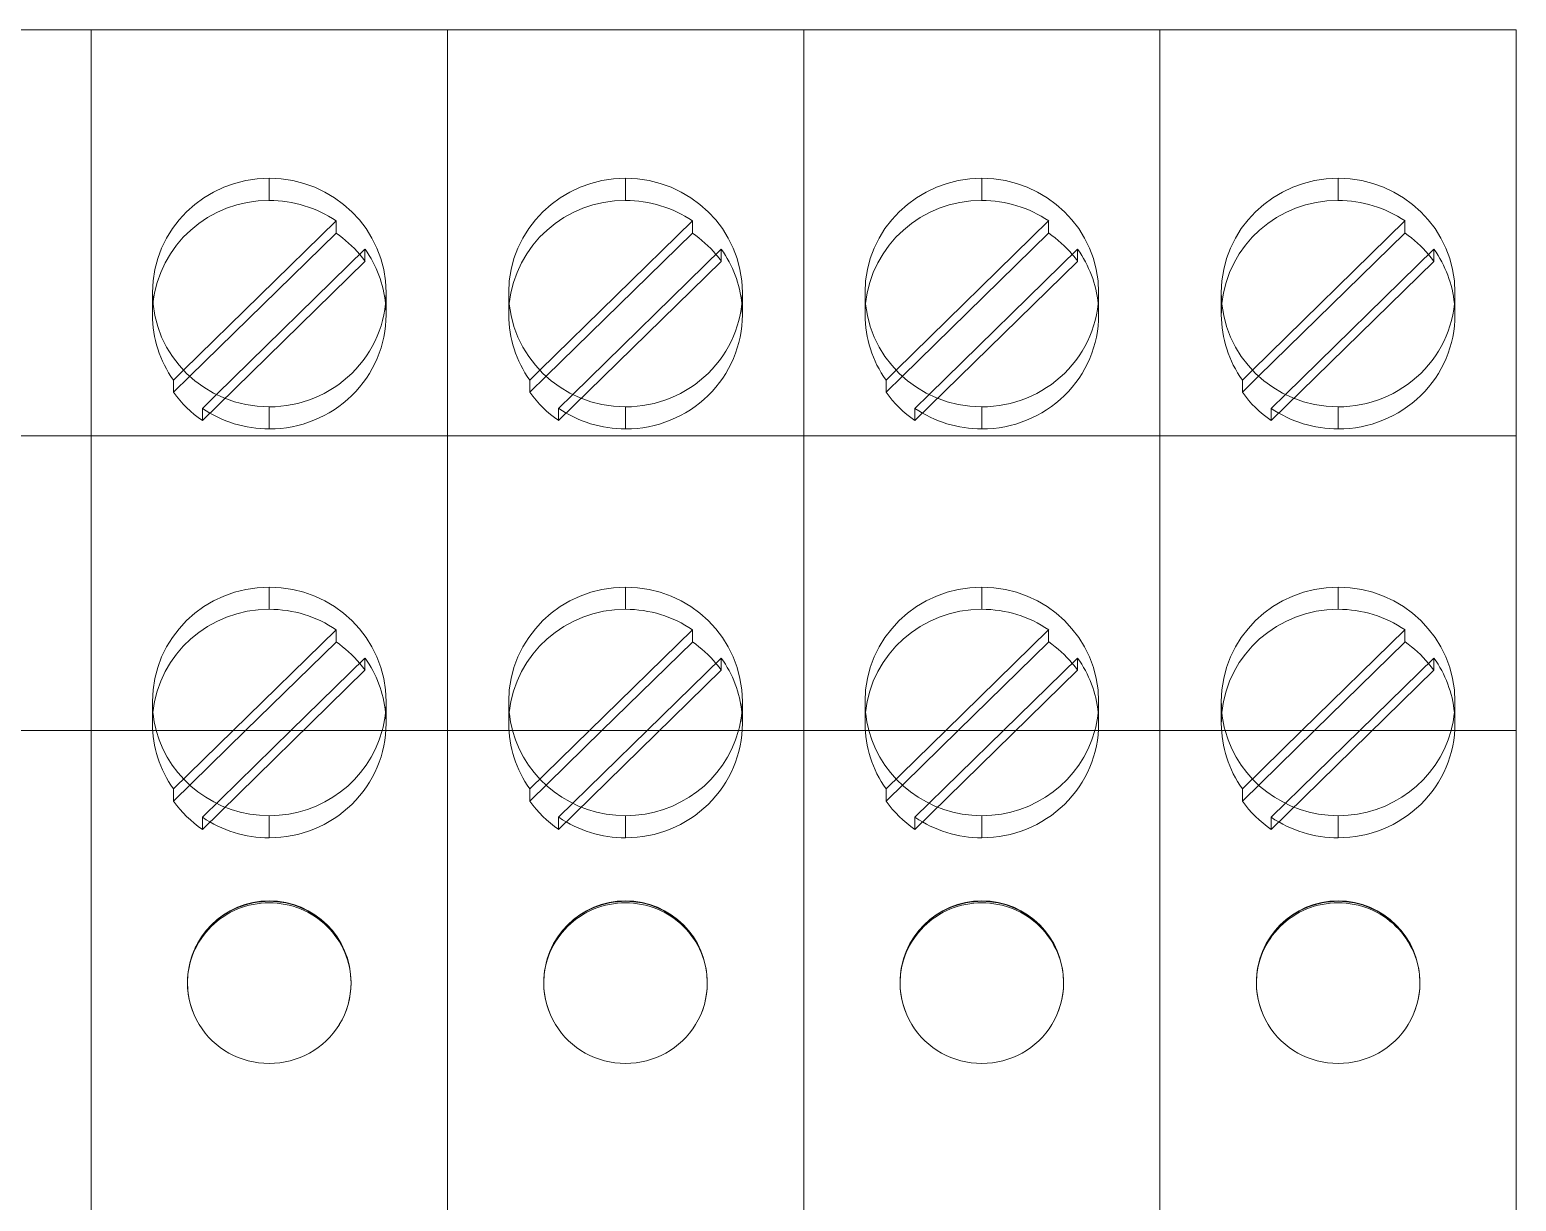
# Model space of a CAD drawing. Header units: millimetres. Extents: x 1359 to 3577, y 1336 to 3557.
# Drawn here: x 2142.51 to 2167.96, y 2576.61 to 2596.67 of the extents above; entities that cross this region are included whole.
import ezdxf

# ---------------------------------------------------------------- set-up
doc = ezdxf.new("R2010")
doc.units = ezdxf.units.MM
doc.layers.add('000-PI-Oprema', color=30, linetype='Continuous', lineweight=5)

msp = doc.modelspace()

# ---------------------------------------------------------------- linework, layer by layer
at = {"layer": '000-PI-Oprema', "color": 0, "linetype": 'ByBlock', "lineweight": 0}
for p, q in [((2137.465, 2596.672), (2143.565, 2596.672)), ((2137.465, 2596.672), (2143.565, 2596.672)), ((2143.565, 2596.672), (2143.565, 2596.672)), ((2143.565, 2596.672), (2143.565, 2596.672)), ((2143.565, 2596.672), (2143.565, 2596.672)), ((2143.565, 2590.216), (2143.565, 2596.672)), ((2143.565, 2596.672), (2143.565, 2596.672)), ((2143.565, 2596.672), (2143.565, 2596.672)), ((2143.565, 2596.672), (2143.565, 2596.672)), ((2143.565, 2590.216), (2143.565, 2596.672)), ((2143.565, 2596.672), (2149.665, 2596.672)), ((2143.565, 2590.216), (2143.565, 2596.672)), ((2143.565, 2596.672), (2143.565, 2596.672)), ((2143.565, 2596.672), (2143.565, 2596.672)), ((2143.565, 2596.672), (2143.565, 2596.672)), ((2143.565, 2596.672), (2149.665, 2596.672)), ((2143.565, 2590.216), (2143.565, 2596.672)), ((2143.565, 2596.672), (2143.565, 2596.672)), ((2143.565, 2596.672), (2143.565, 2596.672)), ((2143.565, 2596.672), (2143.565, 2596.672)), ((2149.665, 2596.672), (2149.665, 2596.672)), ((2149.665, 2596.672), (2149.665, 2596.672)), ((2149.665, 2596.672), (2149.665, 2596.672)), ((2149.665, 2590.216), (2149.665, 2596.672)), ((2149.665, 2596.672), (2149.665, 2596.672)), ((2149.665, 2596.672), (2149.665, 2596.672)), ((2149.665, 2596.672), (2149.665, 2596.672)), ((2149.665, 2590.216), (2149.665, 2596.672)), ((2149.665, 2596.672), (2155.765, 2596.672)), ((2149.665, 2590.216), (2149.665, 2596.672)), ((2149.665, 2596.672), (2149.665, 2596.672)), ((2149.665, 2596.672), (2149.665, 2596.672)), ((2149.665, 2596.672), (2149.665, 2596.672)), ((2149.665, 2596.672), (2155.765, 2596.672)), ((2149.665, 2590.216), (2149.665, 2596.672)), ((2149.665, 2596.672), (2149.665, 2596.672)), ((2149.665, 2596.672), (2149.665, 2596.672)), ((2149.665, 2596.672), (2149.665, 2596.672)), ((2155.765, 2596.672), (2155.765, 2596.672)), ((2155.765, 2596.672), (2155.765, 2596.672)), ((2155.765, 2596.672), (2155.765, 2596.672)), ((2155.765, 2590.216), (2155.765, 2596.672)), ((2155.765, 2596.672), (2155.765, 2596.672)), ((2155.765, 2596.672), (2155.765, 2596.672)), ((2155.765, 2596.672), (2155.765, 2596.672)), ((2155.765, 2590.216), (2155.765, 2596.672)), ((2155.765, 2596.672), (2161.865, 2596.672)), ((2155.765, 2590.216), (2155.765, 2596.672)), ((2155.765, 2596.672), (2155.765, 2596.672)), ((2155.765, 2596.672), (2155.765, 2596.672)), ((2155.765, 2596.672), (2155.765, 2596.672)), ((2155.765, 2596.672), (2161.865, 2596.672)), ((2155.765, 2590.216), (2155.765, 2596.672)), ((2155.765, 2596.672), (2155.765, 2596.672)), ((2155.765, 2596.672), (2155.765, 2596.672)), ((2155.765, 2596.672), (2155.765, 2596.672)), ((2161.865, 2596.672), (2161.865, 2596.672)), ((2161.865, 2596.672), (2161.865, 2596.672)), ((2161.865, 2596.672), (2161.865, 2596.672)), ((2161.865, 2590.216), (2161.865, 2596.672)), ((2161.865, 2596.672), (2161.865, 2596.672)), ((2161.865, 2596.672), (2161.865, 2596.672)), ((2161.865, 2596.672), (2161.865, 2596.672)), ((2161.865, 2590.216), (2161.865, 2596.672)), ((2161.865, 2596.672), (2167.965, 2596.672)), ((2161.865, 2590.216), (2161.865, 2596.672)), ((2161.865, 2596.672), (2161.865, 2596.672)), ((2161.865, 2596.672), (2161.865, 2596.672)), ((2161.865, 2596.672), (2161.865, 2596.672)), ((2161.865, 2596.672), (2167.965, 2596.672)), ((2161.865, 2590.216), (2161.865, 2596.672)), ((2161.865, 2596.672), (2161.865, 2596.672)), ((2161.865, 2596.672), (2161.865, 2596.672)), ((2161.865, 2596.672), (2161.865, 2596.672)), ((2167.965, 2596.672), (2167.965, 2596.672)), ((2167.965, 2596.672), (2167.965, 2596.672)), ((2167.965, 2596.672), (2167.965, 2596.672)), ((2167.965, 2590.216), (2167.965, 2596.672)), ((2167.965, 2596.672), (2167.965, 2596.672)), ((2167.965, 2596.672), (2167.965, 2596.672)), ((2167.965, 2596.672), (2167.965, 2596.672)), ((2167.965, 2590.216), (2167.965, 2596.672)), ((2167.965, 2596.672), (2167.965, 2596.672)), ((2167.965, 2596.672), (2167.965, 2596.672)), ((2143.565, 2595.827), (2143.565, 2596.272)), ((2143.565, 2595.827), (2143.565, 2596.272)), ((2149.665, 2595.827), (2149.665, 2596.272)), ((2149.665, 2595.827), (2149.665, 2596.272)), ((2155.765, 2595.827), (2155.765, 2596.272)), ((2155.765, 2595.827), (2155.765, 2596.272)), ((2161.865, 2595.827), (2161.865, 2596.272)), ((2161.865, 2595.827), (2161.865, 2596.272)), ((2167.965, 2595.827), (2167.965, 2596.272)), ((2167.965, 2595.827), (2167.965, 2596.272)), ((2143.565, 2595.172), (2143.565, 2595.172)), ((2143.565, 2595.172), (2143.565, 2595.172)), ((2149.665, 2595.172), (2149.665, 2595.172)), ((2149.665, 2595.172), (2149.665, 2595.172)), ((2155.765, 2595.172), (2155.765, 2595.172)), ((2155.765, 2595.172), (2155.765, 2595.172)), ((2161.865, 2595.172), (2161.865, 2595.172)), ((2161.865, 2595.172), (2161.865, 2595.172)), ((2146.615, 2594.128), (2146.615, 2593.749)), ((2152.715, 2594.128), (2152.715, 2593.749)), ((2158.815, 2594.128), (2158.815, 2593.749)), ((2164.915, 2594.128), (2164.915, 2593.749)), ((2143.565, 2593.108), (2143.565, 2593.984)), ((2143.565, 2593.108), (2143.565, 2593.984)), ((2149.665, 2593.108), (2149.665, 2593.984)), ((2149.665, 2593.108), (2149.665, 2593.984)), ((2155.765, 2593.108), (2155.765, 2593.984)), ((2155.765, 2593.108), (2155.765, 2593.984)), ((2161.865, 2593.108), (2161.865, 2593.984)), ((2161.865, 2593.108), (2161.865, 2593.984)), ((2167.965, 2593.108), (2167.965, 2593.984)), ((2167.965, 2593.108), (2167.965, 2593.984)), ((2147.759, 2593.397), (2145.148, 2590.842)), ((2147.759, 2593.397), (2147.759, 2593.189)), ((2153.859, 2593.397), (2151.248, 2590.842)), ((2153.859, 2593.397), (2153.859, 2593.189)), ((2159.959, 2593.397), (2157.348, 2590.842)), ((2159.959, 2593.397), (2159.959, 2593.189)), ((2166.059, 2593.397), (2163.448, 2590.842)), ((2166.059, 2593.397), (2166.059, 2593.189)), ((2145.254, 2590.738), (2147.759, 2593.189)), ((2151.354, 2590.738), (2153.859, 2593.189)), ((2157.454, 2590.738), (2159.959, 2593.189)), ((2163.554, 2590.738), (2166.059, 2593.189)), ((2145.712, 2590.426), (2148.254, 2592.913)), ((2148.254, 2592.913), (2148.254, 2592.705)), ((2151.812, 2590.426), (2154.354, 2592.913)), ((2154.354, 2592.913), (2154.354, 2592.705)), ((2157.912, 2590.426), (2160.454, 2592.913)), ((2160.454, 2592.913), (2160.454, 2592.705)), ((2164.012, 2590.426), (2166.554, 2592.913)), ((2166.554, 2592.913), (2166.554, 2592.705)), ((2148.254, 2592.705), (2145.47, 2589.981)), ((2154.354, 2592.705), (2151.57, 2589.981)), ((2160.454, 2592.705), (2157.67, 2589.981)), ((2166.554, 2592.705), (2163.77, 2589.981)), ((2144.615, 2591.793), (2144.615, 2592.172)), ((2148.615, 2591.793), (2148.615, 2592.172)), ((2150.715, 2591.793), (2150.715, 2592.172)), ((2154.715, 2591.793), (2154.715, 2592.172)), ((2156.815, 2591.793), (2156.815, 2592.172)), ((2160.815, 2591.793), (2160.815, 2592.172)), ((2162.915, 2591.793), (2162.915, 2592.172)), ((2166.915, 2591.793), (2166.915, 2592.172)), ((2145.148, 2590.842), (2144.975, 2590.673)), ((2151.248, 2590.842), (2151.075, 2590.673)), ((2157.348, 2590.842), (2157.175, 2590.673)), ((2163.448, 2590.842), (2163.275, 2590.673)), ((2144.975, 2590.465), (2145.254, 2590.738)), ((2144.975, 2590.673), (2144.975, 2590.465)), ((2151.075, 2590.465), (2151.354, 2590.738)), ((2151.075, 2590.673), (2151.075, 2590.465)), ((2157.175, 2590.465), (2157.454, 2590.738)), ((2157.175, 2590.673), (2157.175, 2590.465)), ((2163.275, 2590.465), (2163.554, 2590.738)), ((2163.275, 2590.673), (2163.275, 2590.465)), ((2145.47, 2590.189), (2145.712, 2590.426)), ((2151.57, 2590.189), (2151.812, 2590.426)), ((2157.67, 2590.189), (2157.912, 2590.426)), ((2163.77, 2590.189), (2164.012, 2590.426)), ((2143.565, 2589.672), (2143.565, 2590.216)), ((2143.565, 2589.672), (2143.565, 2590.216)), ((2143.565, 2589.672), (2143.565, 2590.216)), ((2143.565, 2589.672), (2143.565, 2590.216)), ((2145.47, 2590.189), (2145.47, 2589.981)), ((2146.615, 2590.216), (2146.615, 2589.836)), ((2149.665, 2589.672), (2149.665, 2590.216)), ((2149.665, 2589.672), (2149.665, 2590.216)), ((2149.665, 2589.672), (2149.665, 2590.216)), ((2149.665, 2589.672), (2149.665, 2590.216)), ((2151.57, 2590.189), (2151.57, 2589.981)), ((2152.715, 2590.216), (2152.715, 2589.836)), ((2155.765, 2589.672), (2155.765, 2590.216)), ((2155.765, 2589.672), (2155.765, 2590.216)), ((2155.765, 2589.672), (2155.765, 2590.216)), ((2155.765, 2589.672), (2155.765, 2590.216)), ((2157.67, 2590.189), (2157.67, 2589.981)), ((2158.815, 2590.216), (2158.815, 2589.836)), ((2161.865, 2589.672), (2161.865, 2590.216)), ((2161.865, 2589.672), (2161.865, 2590.216)), ((2161.865, 2589.672), (2161.865, 2590.216)), ((2161.865, 2589.672), (2161.865, 2590.216)), ((2163.77, 2590.189), (2163.77, 2589.981)), ((2164.915, 2590.216), (2164.915, 2589.836)), ((2167.965, 2589.672), (2167.965, 2590.216)), ((2167.965, 2589.672), (2167.965, 2590.216)), ((2137.465, 2589.72), (2143.565, 2589.72)), ((2143.565, 2589.72), (2149.665, 2589.72)), ((2143.565, 2589.672), (2143.565, 2589.672)), ((2143.565, 2584.672), (2143.565, 2589.672)), ((2143.565, 2589.672), (2143.565, 2589.672)), ((2143.565, 2584.672), (2143.565, 2589.672)), ((2143.565, 2589.672), (2143.565, 2589.672)), ((2143.565, 2589.672), (2143.565, 2584.672)), ((2143.565, 2589.672), (2143.565, 2589.672)), ((2143.565, 2589.672), (2143.565, 2584.672)), ((2149.665, 2589.72), (2155.765, 2589.72)), ((2149.665, 2589.672), (2149.665, 2589.672)), ((2149.665, 2584.672), (2149.665, 2589.672)), ((2149.665, 2589.672), (2149.665, 2589.672)), ((2149.665, 2584.672), (2149.665, 2589.672)), ((2149.665, 2589.672), (2149.665, 2589.672)), ((2149.665, 2589.672), (2149.665, 2584.672)), ((2149.665, 2589.672), (2149.665, 2589.672)), ((2149.665, 2589.672), (2149.665, 2584.672)), ((2155.765, 2589.72), (2161.865, 2589.72)), ((2155.765, 2589.672), (2155.765, 2589.672)), ((2155.765, 2584.672), (2155.765, 2589.672)), ((2155.765, 2589.672), (2155.765, 2589.672)), ((2155.765, 2584.672), (2155.765, 2589.672)), ((2155.765, 2589.672), (2155.765, 2589.672)), ((2155.765, 2589.672), (2155.765, 2584.672)), ((2155.765, 2589.672), (2155.765, 2589.672)), ((2155.765, 2589.672), (2155.765, 2584.672)), ((2161.865, 2589.72), (2167.965, 2589.72)), ((2161.865, 2589.672), (2161.865, 2589.672)), ((2161.865, 2584.672), (2161.865, 2589.672)), ((2161.865, 2589.672), (2161.865, 2589.672)), ((2161.865, 2584.672), (2161.865, 2589.672)), ((2161.865, 2589.672), (2161.865, 2589.672)), ((2161.865, 2589.672), (2161.865, 2584.672)), ((2161.865, 2589.672), (2161.865, 2589.672)), ((2161.865, 2589.672), (2161.865, 2584.672)), ((2167.965, 2589.672), (2167.965, 2589.672)), ((2167.965, 2584.672), (2167.965, 2589.672)), ((2167.965, 2589.672), (2167.965, 2589.672)), ((2167.965, 2584.672), (2167.965, 2589.672)), ((2146.615, 2587.128), (2146.615, 2586.749)), ((2152.715, 2587.128), (2152.715, 2586.749)), ((2158.815, 2587.128), (2158.815, 2586.749)), ((2164.915, 2587.128), (2164.915, 2586.749)), ((2143.565, 2586.108), (2143.565, 2586.98)), ((2143.565, 2586.108), (2143.565, 2586.98)), ((2149.665, 2586.108), (2149.665, 2586.98)), ((2149.665, 2586.108), (2149.665, 2586.98)), ((2155.765, 2586.108), (2155.765, 2586.98)), ((2155.765, 2586.108), (2155.765, 2586.98)), ((2161.865, 2586.108), (2161.865, 2586.98)), ((2161.865, 2586.108), (2161.865, 2586.98)), ((2167.965, 2586.108), (2167.965, 2586.98)), ((2167.965, 2586.108), (2167.965, 2586.98)), ((2147.759, 2586.397), (2145.996, 2584.672)), ((2147.759, 2586.397), (2147.759, 2586.189)), ((2153.859, 2586.397), (2152.096, 2584.672)), ((2153.859, 2586.397), (2153.859, 2586.189)), ((2159.959, 2586.397), (2158.196, 2584.672)), ((2159.959, 2586.397), (2159.959, 2586.189)), ((2166.059, 2586.397), (2164.296, 2584.672)), ((2166.059, 2586.397), (2166.059, 2586.189)), ((2146.208, 2584.672), (2147.759, 2586.189)), ((2152.308, 2584.672), (2153.859, 2586.189)), ((2158.408, 2584.672), (2159.959, 2586.189)), ((2164.508, 2584.672), (2166.059, 2586.189)), ((2146.986, 2584.672), (2148.254, 2585.913)), ((2148.254, 2585.913), (2148.254, 2585.705)), ((2153.086, 2584.672), (2154.354, 2585.913)), ((2154.354, 2585.913), (2154.354, 2585.705)), ((2159.186, 2584.672), (2160.454, 2585.913)), ((2160.454, 2585.913), (2160.454, 2585.705)), ((2165.286, 2584.672), (2166.554, 2585.913)), ((2166.554, 2585.913), (2166.554, 2585.705)), ((2148.254, 2585.705), (2145.47, 2582.981)), ((2154.354, 2585.705), (2151.57, 2582.981)), ((2160.454, 2585.705), (2157.67, 2582.981)), ((2166.554, 2585.705), (2163.77, 2582.981)), ((2144.615, 2584.793), (2144.615, 2585.172)), ((2148.615, 2584.793), (2148.615, 2585.172)), ((2150.715, 2584.793), (2150.715, 2585.172)), ((2154.715, 2584.793), (2154.715, 2585.172)), ((2156.815, 2584.793), (2156.815, 2585.172)), ((2160.815, 2584.793), (2160.815, 2585.172)), ((2162.915, 2584.793), (2162.915, 2585.172)), ((2166.915, 2584.793), (2166.915, 2585.172)), ((2137.465, 2584.672), (2143.565, 2584.672)), ((2143.565, 2584.672), (2143.565, 2584.672)), ((2143.565, 2574.322), (2143.565, 2584.672)), ((2143.565, 2584.672), (2143.565, 2584.672)), ((2143.565, 2574.322), (2143.565, 2584.672)), ((2143.565, 2584.672), (2149.665, 2584.672)), ((2143.565, 2574.322), (2143.565, 2584.672)), ((2143.565, 2584.672), (2143.565, 2584.672)), ((2143.565, 2574.322), (2143.565, 2584.672)), ((2143.565, 2584.672), (2143.565, 2584.672)), ((2144.975, 2583.465), (2146.208, 2584.672)), ((2145.996, 2584.672), (2144.975, 2583.673)), ((2145.47, 2583.189), (2146.986, 2584.672)), ((2149.665, 2584.672), (2149.665, 2584.672)), ((2149.665, 2574.322), (2149.665, 2584.672)), ((2149.665, 2584.672), (2149.665, 2584.672)), ((2149.665, 2574.322), (2149.665, 2584.672)), ((2149.665, 2584.672), (2155.765, 2584.672)), ((2149.665, 2574.322), (2149.665, 2584.672)), ((2149.665, 2584.672), (2149.665, 2584.672)), ((2149.665, 2574.322), (2149.665, 2584.672)), ((2149.665, 2584.672), (2149.665, 2584.672)), ((2151.075, 2583.465), (2152.308, 2584.672)), ((2152.096, 2584.672), (2151.075, 2583.673)), ((2151.57, 2583.189), (2153.086, 2584.672)), ((2155.765, 2584.672), (2155.765, 2584.672)), ((2155.765, 2574.322), (2155.765, 2584.672)), ((2155.765, 2584.672), (2155.765, 2584.672)), ((2155.765, 2574.322), (2155.765, 2584.672)), ((2155.765, 2584.672), (2161.865, 2584.672)), ((2155.765, 2574.322), (2155.765, 2584.672)), ((2155.765, 2584.672), (2155.765, 2584.672)), ((2155.765, 2574.322), (2155.765, 2584.672)), ((2155.765, 2584.672), (2155.765, 2584.672)), ((2157.175, 2583.465), (2158.408, 2584.672)), ((2158.196, 2584.672), (2157.175, 2583.673)), ((2157.67, 2583.189), (2159.186, 2584.672)), ((2161.865, 2584.672), (2161.865, 2584.672)), ((2161.865, 2574.322), (2161.865, 2584.672)), ((2161.865, 2584.672), (2161.865, 2584.672)), ((2161.865, 2574.322), (2161.865, 2584.672)), ((2161.865, 2584.672), (2167.965, 2584.672)), ((2161.865, 2574.322), (2161.865, 2584.672)), ((2161.865, 2584.672), (2161.865, 2584.672)), ((2161.865, 2574.322), (2161.865, 2584.672)), ((2161.865, 2584.672), (2161.865, 2584.672)), ((2163.275, 2583.465), (2164.508, 2584.672)), ((2164.296, 2584.672), (2163.275, 2583.673)), ((2163.77, 2583.189), (2165.286, 2584.672)), ((2167.965, 2584.672), (2167.965, 2584.672)), ((2167.965, 2574.322), (2167.965, 2584.672)), ((2167.965, 2584.672), (2167.965, 2584.672)), ((2167.965, 2574.322), (2167.965, 2584.672)), ((2144.975, 2583.673), (2144.975, 2583.465)), ((2151.075, 2583.673), (2151.075, 2583.465)), ((2157.175, 2583.673), (2157.175, 2583.465)), ((2163.275, 2583.673), (2163.275, 2583.465)), ((2145.47, 2583.189), (2145.47, 2582.981)), ((2146.615, 2583.216), (2146.615, 2582.836)), ((2151.57, 2583.189), (2151.57, 2582.981)), ((2152.715, 2583.216), (2152.715, 2582.836)), ((2157.67, 2583.189), (2157.67, 2582.981)), ((2158.815, 2583.216), (2158.815, 2582.836)), ((2163.77, 2583.189), (2163.77, 2582.981)), ((2164.915, 2583.216), (2164.915, 2582.836)), ((2145.215, 2580.348), (2145.215, 2580.357)), ((2148.015, 2580.348), (2148.015, 2580.357)), ((2151.315, 2580.348), (2151.315, 2580.357)), ((2154.115, 2580.348), (2154.115, 2580.357)), ((2157.415, 2580.348), (2157.415, 2580.357)), ((2160.215, 2580.348), (2160.215, 2580.357)), ((2163.515, 2580.348), (2163.515, 2580.357)), ((2166.315, 2580.348), (2166.315, 2580.357))]:
    msp.add_line(p, q, dxfattribs=at)
for centre in [(2146.615, 2580.357), (2152.715, 2580.357), (2158.815, 2580.357), (2164.915, 2580.357)]:
    msp.add_arc(centre, 1.4, 0, 180, dxfattribs=at)
for centre, major_axis, ratio, start_param, end_param in [((2146.615, 2592.172), (-2, 0), 0.978148, -1.570796, 0), ((2146.615, 2592.172), (-2, 0), 0.978148, 3.141593, 4.712389), ((2152.715, 2592.172), (-2, 0), 0.978148, -1.570796, 0), ((2152.715, 2592.172), (-2, 0), 0.978148, 3.141593, 4.712389), ((2158.815, 2592.172), (-2, 0), 0.978148, -1.570796, 0), ((2158.815, 2592.172), (-2, 0), 0.978148, 3.141593, 4.712389), ((2164.915, 2592.172), (-2, 0), 0.978148, -1.570796, 0), ((2164.915, 2592.172), (-2, 0), 0.978148, 3.141593, 4.712389), ((2146.615, 2591.793), (-2, 0), 0.978148, -1.570796, -0.097132), ((2146.615, 2591.793), (-2, 0), 0.978148, -2.180289, -1.570796), ((2152.715, 2591.793), (-2, 0), 0.978148, -1.570796, -0.097132), ((2152.715, 2591.793), (-2, 0), 0.978148, -2.180289, -1.570796), ((2158.815, 2591.793), (-2, 0), 0.978148, -1.570796, -0.097132), ((2158.815, 2591.793), (-2, 0), 0.978148, -2.180289, -1.570796), ((2164.915, 2591.793), (-2, 0), 0.978148, -1.570796, -0.097132), ((2164.915, 2591.793), (-2, 0), 0.978148, -2.180289, -1.570796), ((2146.615, 2591.585), (2, 0), 0.978148, 0.685382, 0.961304), ((2152.715, 2591.585), (2, 0), 0.978148, 0.685382, 0.961304), ((2158.815, 2591.585), (2, 0), 0.978148, 0.685382, 0.961304), ((2164.915, 2591.585), (2, 0), 0.978148, 0.685382, 0.961304), ((2146.615, 2591.793), (-2, 0), 0.978148, -3.044461, -2.5321), ((2152.715, 2591.793), (-2, 0), 0.978148, -3.044461, -2.5321), ((2158.815, 2591.793), (-2, 0), 0.978148, -3.044461, -2.5321), ((2164.915, 2591.793), (-2, 0), 0.978148, -3.044461, -2.5321), ((2146.615, 2591.585), (2, 0), 0.978148, 0.609492, 0.685382), ((2152.715, 2591.585), (2, 0), 0.978148, 0.609492, 0.685382), ((2158.815, 2591.585), (2, 0), 0.978148, 0.609492, 0.685382), ((2164.915, 2591.585), (2, 0), 0.978148, 0.609492, 0.685382), ((2146.615, 2592.172), (-2, 0), 0.978148, 0, 1.570796), ((2146.615, 2592.172), (-2, 0), 0.978148, 1.570796, 3.141593), ((2152.715, 2592.172), (-2, 0), 0.978148, 0, 1.570796), ((2152.715, 2592.172), (-2, 0), 0.978148, 1.570796, 3.141593), ((2158.815, 2592.172), (-2, 0), 0.978148, 0, 1.570796), ((2158.815, 2592.172), (-2, 0), 0.978148, 1.570796, 3.141593), ((2164.915, 2592.172), (-2, 0), 0.978148, 0, 1.570796), ((2164.915, 2592.172), (-2, 0), 0.978148, 1.570796, 3.141593), ((2146.615, 2591.793), (-2, 0), 0.978148, -0.097132, 0), ((2146.615, 2591.793), (-2, 0), 0.978148, 3.141593, 3.238724), ((2152.715, 2591.793), (-2, 0), 0.978148, -0.097132, 0), ((2152.715, 2591.793), (-2, 0), 0.978148, 3.141593, 3.238724), ((2158.815, 2591.793), (-2, 0), 0.978148, -0.097132, 0), ((2158.815, 2591.793), (-2, 0), 0.978148, 3.141593, 3.238724), ((2164.915, 2591.793), (-2, 0), 0.978148, -0.097132, 0), ((2164.915, 2591.793), (-2, 0), 0.978148, 3.141593, 3.238724), ((2146.615, 2591.793), (-2, 0), 0.978148, 0, 0.609492), ((2146.615, 2591.793), (-2, 0), 0.978148, 1.570796, 3.141593), ((2152.715, 2591.793), (-2, 0), 0.978148, 0, 0.609492), ((2152.715, 2591.793), (-2, 0), 0.978148, 1.570796, 3.141593), ((2158.815, 2591.793), (-2, 0), 0.978148, 0, 0.609492), ((2158.815, 2591.793), (-2, 0), 0.978148, 1.570796, 3.141593), ((2164.915, 2591.793), (-2, 0), 0.978148, 0, 0.609492), ((2164.915, 2591.793), (-2, 0), 0.978148, 1.570796, 3.141593), ((2146.615, 2591.585), (2, 0), 0.978148, -2.5321, -2.180289), ((2152.715, 2591.585), (2, 0), 0.978148, -2.5321, -2.180289), ((2158.815, 2591.585), (2, 0), 0.978148, -2.5321, -2.180289), ((2164.915, 2591.585), (2, 0), 0.978148, -2.5321, -2.180289), ((2146.615, 2591.793), (-2, 0), 0.978148, 0.961304, 1.570796), ((2152.715, 2591.793), (-2, 0), 0.978148, 0.961304, 1.570796), ((2158.815, 2591.793), (-2, 0), 0.978148, 0.961304, 1.570796), ((2164.915, 2591.793), (-2, 0), 0.978148, 0.961304, 1.570796), ((2146.615, 2585.172), (-2, 0), 0.978148, -1.570796, 0), ((2146.615, 2585.172), (-2, 0), 0.978148, 3.141593, 4.712389), ((2152.715, 2585.172), (-2, 0), 0.978148, -1.570796, 0), ((2152.715, 2585.172), (-2, 0), 0.978148, 3.141593, 4.712389), ((2158.815, 2585.172), (-2, 0), 0.978148, -1.570796, 0), ((2158.815, 2585.172), (-2, 0), 0.978148, 3.141593, 4.712389), ((2164.915, 2585.172), (-2, 0), 0.978148, -1.570796, 0), ((2164.915, 2585.172), (-2, 0), 0.978148, 3.141593, 4.712389), ((2146.615, 2584.793), (-2, 0), 0.978148, -1.570796, -0.097132), ((2146.615, 2584.793), (-2, 0), 0.978148, -2.180289, -1.570796), ((2152.715, 2584.793), (-2, 0), 0.978148, -1.570796, -0.097132), ((2152.715, 2584.793), (-2, 0), 0.978148, -2.180289, -1.570796), ((2158.815, 2584.793), (-2, 0), 0.978148, -1.570796, -0.097132), ((2158.815, 2584.793), (-2, 0), 0.978148, -2.180289, -1.570796), ((2164.915, 2584.793), (-2, 0), 0.978148, -1.570796, -0.097132), ((2164.915, 2584.793), (-2, 0), 0.978148, -2.180289, -1.570796), ((2146.615, 2584.585), (2, 0), 0.978148, 0.685382, 0.961304), ((2152.715, 2584.585), (2, 0), 0.978148, 0.685382, 0.961304), ((2158.815, 2584.585), (2, 0), 0.978148, 0.685382, 0.961304), ((2164.915, 2584.585), (2, 0), 0.978148, 0.685382, 0.961304), ((2146.615, 2584.585), (2, 0), 0.978148, 0.609492, 0.685382), ((2146.615, 2584.793), (-2, 0), 0.978148, -3.044461, -2.5321), ((2152.715, 2584.585), (2, 0), 0.978148, 0.609492, 0.685382), ((2152.715, 2584.793), (-2, 0), 0.978148, -3.044461, -2.5321), ((2158.815, 2584.585), (2, 0), 0.978148, 0.609492, 0.685382), ((2158.815, 2584.793), (-2, 0), 0.978148, -3.044461, -2.5321), ((2164.915, 2584.585), (2, 0), 0.978148, 0.609492, 0.685382), ((2164.915, 2584.793), (-2, 0), 0.978148, -3.044461, -2.5321), ((2146.615, 2585.172), (-2, 0), 0.978148, 0, 0.258728), ((2146.615, 2584.793), (-2, 0), 0.978148, -0.097132, 0), ((2146.615, 2585.172), (-2, 0), 0.978148, 2.882864, 3.141593), ((2146.615, 2584.793), (-2, 0), 0.978148, 3.141593, 3.238724), ((2152.715, 2585.172), (-2, 0), 0.978148, 0, 0.258728), ((2152.715, 2584.793), (-2, 0), 0.978148, -0.097132, 0), ((2152.715, 2585.172), (-2, 0), 0.978148, 2.882864, 3.141593), ((2152.715, 2584.793), (-2, 0), 0.978148, 3.141593, 3.238724), ((2158.815, 2585.172), (-2, 0), 0.978148, 0, 0.258728), ((2158.815, 2584.793), (-2, 0), 0.978148, -0.097132, 0), ((2158.815, 2585.172), (-2, 0), 0.978148, 2.882864, 3.141593), ((2158.815, 2584.793), (-2, 0), 0.978148, 3.141593, 3.238724), ((2164.915, 2585.172), (-2, 0), 0.978148, 0, 0.258728), ((2164.915, 2584.793), (-2, 0), 0.978148, -0.097132, 0), ((2164.915, 2585.172), (-2, 0), 0.978148, 2.882864, 3.141593), ((2164.915, 2584.793), (-2, 0), 0.978148, 3.141593, 3.238724), ((2146.615, 2584.793), (-2, 0), 0.978148, 0, 0.609492), ((2146.615, 2584.793), (-2, 0), 0.978148, 1.570796, 3.141593), ((2152.715, 2584.793), (-2, 0), 0.978148, 0, 0.609492), ((2152.715, 2584.793), (-2, 0), 0.978148, 1.570796, 3.141593), ((2158.815, 2584.793), (-2, 0), 0.978148, 0, 0.609492), ((2158.815, 2584.793), (-2, 0), 0.978148, 1.570796, 3.141593), ((2164.915, 2584.793), (-2, 0), 0.978148, 0, 0.609492), ((2164.915, 2584.793), (-2, 0), 0.978148, 1.570796, 3.141593), ((2146.615, 2585.172), (-2, 0), 0.978148, 0.258728, 1.570796), ((2146.615, 2585.172), (-2, 0), 0.978148, 1.570796, 2.882864), ((2152.715, 2585.172), (-2, 0), 0.978148, 0.258728, 1.570796), ((2152.715, 2585.172), (-2, 0), 0.978148, 1.570796, 2.882864), ((2158.815, 2585.172), (-2, 0), 0.978148, 0.258728, 1.570796), ((2158.815, 2585.172), (-2, 0), 0.978148, 1.570796, 2.882864), ((2164.915, 2585.172), (-2, 0), 0.978148, 0.258728, 1.570796), ((2164.915, 2585.172), (-2, 0), 0.978148, 1.570796, 2.882864), ((2146.615, 2584.585), (2, 0), 0.978148, -2.5321, -2.180289), ((2152.715, 2584.585), (2, 0), 0.978148, -2.5321, -2.180289), ((2158.815, 2584.585), (2, 0), 0.978148, -2.5321, -2.180289), ((2164.915, 2584.585), (2, 0), 0.978148, -2.5321, -2.180289), ((2146.615, 2584.793), (-2, 0), 0.978148, 0.961304, 1.570796), ((2152.715, 2584.793), (-2, 0), 0.978148, 0.961304, 1.570796), ((2158.815, 2584.793), (-2, 0), 0.978148, 0.961304, 1.570796), ((2164.915, 2584.793), (-2, 0), 0.978148, 0.961304, 1.570796), ((2146.615, 2580.348), (-1.4, 0), 0.982559, -1.570796, 0.003609), ((2146.615, 2580.357), (1.4, 0), 0.994522, 1.570796, 3.141593), ((2146.615, 2580.357), (1.4, 0), 0.994522, 0, 1.570796), ((2146.615, 2580.348), (-1.4, 0), 0.982559, 3.141538, 4.712389), ((2152.715, 2580.348), (-1.4, 0), 0.982559, -1.570796, 0.003609), ((2152.715, 2580.357), (1.4, 0), 0.994522, 1.570796, 3.141593), ((2152.715, 2580.357), (1.4, 0), 0.994522, 0, 1.570796), ((2152.715, 2580.348), (-1.4, 0), 0.982559, 3.141538, 4.712389), ((2158.815, 2580.348), (-1.4, 0), 0.982559, -1.570796, 0.003609), ((2158.815, 2580.357), (1.4, 0), 0.994522, 1.570796, 3.141593), ((2158.815, 2580.357), (1.4, 0), 0.994522, 0, 1.570796), ((2158.815, 2580.348), (-1.4, 0), 0.982559, 3.141538, 4.712389), ((2164.915, 2580.348), (-1.4, 0), 0.982559, -1.570796, 0.003609), ((2164.915, 2580.357), (1.4, 0), 0.994522, 1.570796, 3.141593), ((2164.915, 2580.357), (1.4, 0), 0.994522, 0, 1.570796), ((2164.915, 2580.348), (-1.4, 0), 0.982559, 3.141538, 4.712389), ((2146.615, 2580.357), (1.4, 0), 0.994522, 3.141593, 3.68285), ((2146.615, 2580.348), (-1.4, 0), 0.982559, 0.003609, 0.541258), ((2146.615, 2580.357), (1.4, 0), 0.994522, -0.541258, 0), ((2146.615, 2580.348), (-1.4, 0), 0.982559, 2.600335, 3.141538), ((2152.715, 2580.357), (1.4, 0), 0.994522, 3.141593, 3.68285), ((2152.715, 2580.348), (-1.4, 0), 0.982559, 0.003609, 0.541258), ((2152.715, 2580.357), (1.4, 0), 0.994522, -0.541258, 0), ((2152.715, 2580.348), (-1.4, 0), 0.982559, 2.600335, 3.141538), ((2158.815, 2580.357), (1.4, 0), 0.994522, 3.141593, 3.68285), ((2158.815, 2580.348), (-1.4, 0), 0.982559, 0.003609, 0.541258), ((2158.815, 2580.357), (1.4, 0), 0.994522, -0.541258, 0), ((2158.815, 2580.348), (-1.4, 0), 0.982559, 2.600335, 3.141538), ((2164.915, 2580.357), (1.4, 0), 0.994522, 3.141593, 3.68285), ((2164.915, 2580.348), (-1.4, 0), 0.982559, 0.003609, 0.541258), ((2164.915, 2580.357), (1.4, 0), 0.994522, -0.541258, 0), ((2164.915, 2580.348), (-1.4, 0), 0.982559, 2.600335, 3.141538), ((2146.615, 2580.339), (-1.398, 0), 0.976187, 0.538389, 2.603204), ((2152.715, 2580.339), (-1.398, 0), 0.976187, 0.538389, 2.603204), ((2158.815, 2580.339), (-1.398, 0), 0.976187, 0.538389, 2.603204), ((2164.915, 2580.339), (-1.398, 0), 0.976187, 0.538389, 2.603204)]:
    msp.add_ellipse(centre, major_axis=major_axis, ratio=ratio, start_param=start_param, end_param=end_param, dxfattribs=at)

doc.saveas('drawing.dxf')
